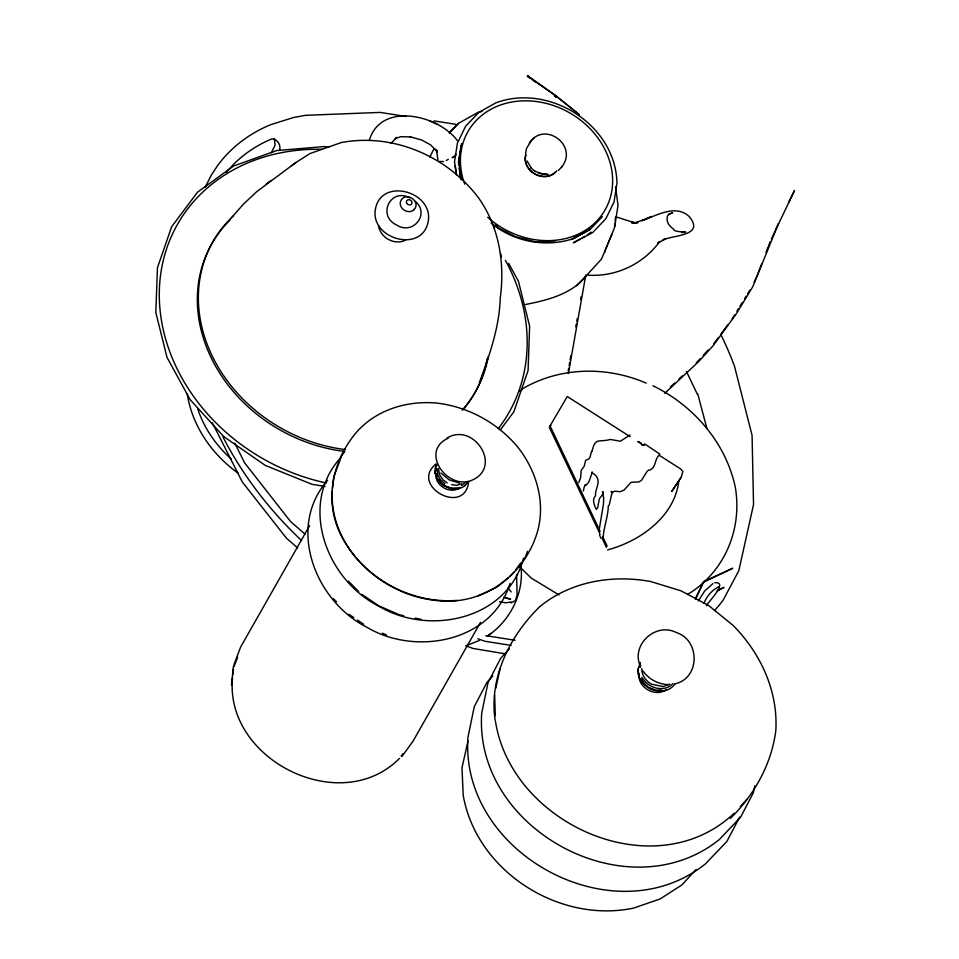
<?xml version="1.0" encoding="UTF-8"?>
<svg xmlns="http://www.w3.org/2000/svg" width="959" height="959" viewBox="0 0 959 959"><rect width="100%" height="100%" fill="white"/><g stroke="black" fill="none" stroke-linecap="round" stroke-linejoin="round"><path stroke-width="1.44" d="M615.39 217.573L615.246 221.073M640.061 663.508L639.785 667.512L640.912 665.282M279.608 150.036C281.131 144.833 277.271 138.959 271.757 138.911C254.183 146.271 238.108 157.684 226.228 172.668M231.455 685.122L233.445 666.205M232.534 677.869C224.31 759.732 340.517 817.895 399.459 758.413M232.833 674.98L233.445 669.214M332.234 491.248C329.524 547.421 380.783 594.208 434.343 600.25C482.701 607.335 526.887 574.405 538.467 527.953L538.658 526.982C544.76 498.584 535.278 469.119 517.488 446.738L517.201 446.426C497.301 422.847 468.819 407.227 438.215 403.259L437.748 403.164C409.469 400.335 379.716 408.438 359.481 429.057L358.726 429.728C332.365 458.606 322.668 502.276 342.279 537.531C364.288 578.457 410.896 604.11 457.263 600.37M332.533 488.359L333.744 476.827L340.757 458.21M468.627 481.598C465.259 516.805 408.69 485.817 436.153 463.856M615.031 223.195L614.383 227.978L601.521 259.05L587.711 274.154C573.05 293.778 548.452 299.999 525.64 304.483M599.003 530.723L603.427 504.278L603.691 498.117L602.408 491.871L603.139 491.655L602.552 494.664L599.363 498.752L597.697 507.719L596.306 509.337C594.304 505.357 591.679 499.483 595.515 495.803C594.868 488.479 601.593 482.053 595.599 475.268L591.655 472.319M603.103 537.579C603.858 526.779 608.066 516.745 608.306 505.896L609.181 505.165L612.034 492.854L614.611 491.164L620.197 491.715L624.069 490.073L631.022 482.281L638.826 481.945L641.559 480.267L646.714 471.948L648.74 469.886L649.878 470.09C656.471 467.129 654.422 458.917 659.205 455.261M461.111 145.492L458.462 162.215L458.858 165.068M461.591 143.538L458.882 161.28L461.411 179.753M525.508 153.955L526.479 148.453L531.202 140.985M579.68 239.259L573.362 242.807L592.65 232.558L605.776 218.832L614.048 201.989L616.949 183.133C615.918 125.161 549.387 82.87 495.863 102.853L478.889 112.359L465.702 126.12L457.419 143.035L454.53 161.819L456.232 174.394M614.695 226.827L618.028 205.19L615.546 186.921M568.399 373.554L585.829 274.789M438.191 478.925L437.999 480.087C444.317 488.251 456.484 492.435 465.247 485.482L467.56 482.377M580.603 299.568L581.046 296.81M575.772 326.947L576.251 324.082M435.973 469.61L435.17 473.123L437.688 479.8M568.184 371.121L568.663 368.316M569.143 365.511L569.622 362.706M570.102 359.901L570.821 355.693M639.09 673.326C636.788 686.824 654.877 697.708 665.93 689.833M576.743 321.229L577.246 318.556M495.803 688.19L500.071 668.699M754.853 785.757L753.306 792.877L740.648 817.128L719.262 839.604C627.546 912.932 473.446 829.127 481.73 713.028L488.047 682.544L500.694 658.294L509.505 648.656M583.312 490.984L584.211 486.932L585.673 484.918L584.942 485.134L586.608 484.667L588.838 481.933L592.386 472.104M369.275 140.529C380.519 101.175 438.599 114.996 457.359 140.625M638.538 675.208L637.927 669.31L640.372 662.549M681.262 477.15L671.827 491.26L681.262 477.15L682.844 471.456L680.554 468.891L659.013 455.129M678.792 480.831C674.872 516.41 640.264 541.188 607.622 549.891M467.968 741.151L461.986 767.775L463.209 795.335C476.527 871.263 558.917 923.745 633.575 908.113L660.128 898.943L681.885 884.953L695.91 869.609M413.964 209.697C421.624 201.977 406.34 191.105 401.102 200.227C396.93 207.779 408.666 215.643 414.228 209.338M479.332 382.641C489.438 355.417 499.399 327.403 500.238 298.045C504.973 263.377 499.267 227.379 478.865 198.333C447.649 156.281 393.07 132.702 341.152 142.591L310.033 153.536L295.923 162.491L256.676 191.716L243.406 204.195L231.395 217.813M766.001 252.445L767.955 247.218M233.984 664.671L240.577 647.157L309.625 525.604M234.092 666.445L237.604 657.131M510.056 583.3C492.339 641.943 415.762 656.328 367.105 627.39C315.319 601.425 286.142 527.414 327.618 480.315M523.506 558.162C507.755 619.454 429.236 636.332 379.069 606.316C326.108 579.871 297.758 503.966 341.308 456.952M525.005 557.982L527.522 551.281M578.792 482.521L580.579 477.786L581.238 470.282L584.175 466.338L585.649 460.296L588.502 459.169C591.451 457.203 590.013 452.24 592.374 450.694M757.119 275.748L761.59 264.169M606.052 248.645L607.299 245.432M604.661 252.205L605.632 249.712M703.391 582.197L732.76 568.255L703.714 581.622L695.838 598.8M607.838 244.113L609.468 240.134M205.166 187.317L211.412 174.946L217.513 165.715A160.333 135.974 29.6 0 1 270.786 124.646L293.394 117.549L305.477 115.332L380.136 112.407L406.376 116.53M611.902 234.464L609.804 239.33M768.447 245.912L770.209 241.812M771.384 239.079L778.444 223.663L752.791 286.705L736.524 313.449L713.148 345.684L698.296 361.939L664.779 393.31M436.585 465.019L435.53 467.393L435.17 473.123L435.53 467.393L436.824 465.163M592.159 451.078C595.203 436.789 599.243 442.722 610.188 439.438L620.425 441.236L629.895 434.99M754.11 282.294L756.519 277.067M776.203 228.841L794.531 190.517L788.718 202.073M703.81 603.547C706.627 596.378 712.034 589.941 719.07 586.596M429.836 157.12L433.768 149.136M695.143 598.884L703.714 581.622M630.111 436.669L567.272 396.535L550.058 425.868L600.094 531.274M739.617 817.08L726.958 841.343L705.5 863.819C613.784 937.159 459.697 853.342 467.968 737.255L474.261 706.711L486.908 682.436L492.782 676.023M480.519 622.379L412.933 741.343L401.965 756.459M659.924 454.182L644.688 443.921L643.969 445L641.763 444.952L641.056 443.142L638.766 441.679M697.433 394.425L686.392 371.385M732.28 318.724L734.594 314.972M736.908 311.219L738.442 308.726M739.988 306.221L742.29 302.469M744.604 298.728L746.15 296.223M747.684 293.73L749.998 289.978M698.356 600.957L704.625 591.08L712.861 583.647M271.409 152.757L275.053 145.145L274.322 138.372M340.577 457.191L344.772 451.413M514.036 572.139L510.14 576.263M515.702 569.85L520.701 562.957M401.126 756.124L402.792 753.822M390.781 143.526L396.798 137.353L395.312 138.564L400.85 136.681L410.788 136.921L410.008 136.777L421.6 139.978L430.591 144.881L436.777 151.102L435.602 149.424L437.04 152.373L436.525 150.239L437.963 160.045M713.892 343.61L718.279 337.688M720.904 334.128L727.905 324.645M500.442 429.764L513.808 411.891L528.073 370.558L529.632 326.192L518.459 281.335L508.654 263.401M561.459 167.274C579.068 146.104 544.724 119.983 529.248 143.023M706.447 605.728C707.898 602.168 729.152 581.454 714.695 582.724M700.346 358.618L696.246 362.79M703.247 355.405L708.09 350.047M734.198 813.232C654.673 888.298 511.758 824.404 495.515 721.576M740.252 806.603L747.325 798.883M730.314 818.423C753.714 795.55 770.892 765.354 775.507 732.724L775.747 731.453C778.492 691.727 760.763 653.367 733.155 625.472L708.677 605.525L681.01 590.828L650.837 581.574C612.597 574.405 571.264 581.334 540.456 606.076L539.473 606.951C509.673 636.201 488.694 678.001 495.204 720.629M456.352 154.459L453.08 157.624M449.423 132.774L458.426 123.387L477.918 112.443L482.101 111.364M449.291 132.929L458.426 123.387M532.353 139.798L534.199 137.856M602.312 216.722L589.953 229.609L571.66 239.366M591.068 232.078L587.28 235.003M576.587 285.758L585.721 276.204M558.378 170.474L561.734 166.998M550.142 425.712L550.838 425.484M670.365 387.052L674.68 383.013M678.996 378.961L682.233 375.928M519.73 391.332L523.027 388.503C560.308 366.758 606.975 366.122 646.198 383.121M507.91 578.097L496.75 587.244L477.858 596.03M461.423 485.626L466.446 481.682M460.188 487.376C450.754 495.192 434.595 485.59 435.77 473.59M490.948 633.372L487.232 636.141C510.428 620.893 524.777 592.254 520.737 564.479M453.547 156.617L452.085 157.66M266.206 184.044L271.193 180.412M291.416 165.775L295.923 162.491M405.621 240.146C394.772 245.708 380.1 237.688 378.589 225.665M446.247 160.525L448.309 159.326M571.36 239.498L586.98 230.735M574.057 238.383L590.121 229.369M582.209 237.832L584.75 236.417M464.24 486.033L464.743 485.158M574.129 237.7L590.145 228.757M479.488 640.396L466.074 645.743M510.835 602.995L515.283 600.706L517.117 594.94L516.565 574.549M446.966 438.083C473.806 421.528 503.355 467.417 471.432 480.411C446.918 490.169 419.467 451.114 448.153 438.227M687.531 594.077L690.144 592.902C725.495 569.874 742.314 528.481 735.289 487.172C725.747 442.519 693.549 405.621 652.995 385.746M669.778 684.151L663.22 686.572L651.461 684.187A17.406 14.757 29.6 0 1 641.823 668.543M674.273 683.983C700.142 679.104 700.669 640.109 676.143 632.472C655.692 622.043 630.89 644.7 640.228 665.846M461.782 483.672L456.808 485.314L451.629 484.655M668.555 214.049C678.912 211.016 666.181 214.049 667.272 217.273C666.121 222.176 669.778 226.624 673.59 229.201C673.35 233.073 694.04 231.251 681.837 232.605M578.864 488.383L579.596 488.179M611.758 491.428L611.027 491.643L612.25 492.47M574.285 238.288C546.414 248.081 513.808 241.932 491.176 223.099M555.513 242.148L535.458 241.836L515.582 236.729L497.074 227.223M549.903 426.743L549.303 427.33L600.01 533.911M511.303 602L505.489 602.815L499.591 601.773M443.561 161.556L439.414 161.46M451.425 488.395L458.294 487.987L458.822 488.634L451.425 488.395L443.058 485.41M588.203 275.185C616.277 276.923 643.393 263.977 659.84 241.38L657.634 243.31L665.87 238.635L663.041 239.846C673.542 235.015 705.536 235.938 689.041 216.386C675.196 203.859 656.507 215.727 641.943 220.666L644.796 219.455L634.438 222.884L637.987 222.608L631.777 222.968L635.409 222.812L632.077 222.164L634.798 222.92M547.409 174.358L543.094 174.286L534.702 171.122M548.32 174.538L538.934 173.279M655.141 690.012L661.099 690.324M668.567 684.594C658.461 684.474 648.74 679.224 642.95 670.964M434.067 120.894L455.933 124.334M328.721 147.254L324.394 146.571L276.719 150.563L233.552 166.027L197.482 192.208L171.637 226.78L157.456 267.657L155.814 312.466L166.986 357.323L190.11 399.615L223.615 436.465M325.053 486.393L312.107 484.343L265.211 465.367L223.699 436.537M485.877 635.673L515.079 640.264M511.123 645.395L484.894 641.271L477.846 638.742M505.489 653.858L473.051 648.464L466.062 645.91M459.277 483.06L449.112 479.824L440.864 473.003M403.751 615.69L399.471 614.779L379.105 606.004M415.151 618.111L420.857 619.31M503.835 597.193L510.596 599.291L505.165 597.565M634.798 222.872L615.654 216.746M649.327 687.939L653.978 689.593M445.372 486.093L450.79 488.143M409.901 197.89C390.469 187.197 376.719 215.883 396.762 225.077C413.113 235.674 430.747 213.437 414.756 200.958M429.081 120.594L436.932 123.963M382.269 633.156L386.345 634.906M558.929 594.904L531.262 578.085L519.79 566.949M637.651 441.488L643.933 445.503M361.915 594.412L377.882 605.177M348.932 614.311L353.835 617.62M357.515 620.101L363.641 624.249M443.334 484.798L445.288 486.189M554.278 95.744L556.628 97.422L554.734 95.996M447.182 482.868L443.262 480.075L439.51 474.621L438.491 468.531M533.312 80.52L535.685 82.234M444.209 485.23L440.708 482.641L439.186 480.255M647.96 686.62L644.808 684.282L640.948 679.212M534.762 171.122L531.046 168.053M645.407 684.642L643.441 682.988L641.463 679.068M305.094 534.163L290.493 521.468L244.629 462.885L234.739 443.058M297.638 547.925L286.429 538.155L242.303 481.993L212.323 422.739M444.892 483.768L440.649 479.872L437.807 475.089L437.004 468.555M348.345 581.118L358.63 591.511M333.492 598.74L336.573 601.856M529.74 77.943L527.738 75.809L555.669 95.66L579.284 114.66L555.669 95.66L527.246 75.941L528.349 77.259M641.955 677.426C646.846 685.877 657.203 690.696 666.709 687.723A18.689 15.847 29.6 0 0 672.727 683.671M507.898 587.855L511.159 591.919M531.322 168.233L527.114 161.004M439.114 480.123L440.625 482.305M602.66 536.668L607.155 546.091M601.94 537.951L606.424 547.373M435.194 472.943L436.908 476.671L436.537 473.854M600.754 538.191L599.495 534.571M697.756 393.849L706.903 428.553M493.429 224.981L494.209 228.086M500.466 253.236L501.425 257.084M458.582 161.951L458.977 164.804M459.361 167.645L460.907 179.057M459.241 167.909L460.788 179.321M455.321 166.003L456.508 174.754M637.927 669.31L638.61 675.472A20.427 17.322 29.6 0 0 655.608 690.672A20.427 17.322 29.6 0 0 675.112 683.551M494.64 695.227L495.323 715.714M464.719 184.116A78.95 66.686 29.8 0 1 537.076 101.63A78.95 66.686 29.8 0 1 607.982 204.063A78.95 66.686 29.8 0 1 487.711 217.309M556.723 170.774A17.598 14.864 29.8 0 1 535.506 174.406A17.598 14.864 29.8 0 1 525.7 154.831M555.717 171.649A17.346 14.649 29.8 0 1 534.942 173.855A17.346 14.649 29.8 0 1 525.94 154.926M497.745 226.372A77.751 65.68 29.8 0 1 495.359 224.742M661.95 690.408A18.689 15.847 29.6 0 1 659.289 690.54M653.942 689.725A18.689 15.847 29.6 0 1 650.058 688.178M231.335 459.121A112.263 95.205 29.6 0 1 197.662 408.702M238.276 473.29A118.245 100.287 29.6 0 1 187.257 393.957M345.54 449.603A151.174 128.206 29.6 0 1 211.975 355.489A151.174 128.206 29.6 0 1 233.517 215.787M488.251 356.772A151.174 128.206 29.6 0 1 462.19 410.104M344.509 451.413A151.174 128.206 29.6 0 1 211.639 358.75A151.174 128.206 29.6 0 1 230.364 219.635M487.22 358.582A151.174 128.206 29.6 0 1 463.089 409.697M326.42 483.012A190.589 161.627 29.6 0 1 159.302 296.595A190.589 161.627 29.6 0 1 322.08 149.328M505.393 260.333A190.589 161.627 29.6 0 1 498.201 428.721M301.641 540.6A357.491 303.164 29.6 0 1 222.932 436.92M714.443 610.595A160.333 135.974 29.6 0 0 723.302 599.89L738.826 570.653L753.534 504.554L752.072 435.338L734.486 366.194A357.491 303.164 29.6 0 0 721.216 335.302M375.46 208.906C369.647 238.983 422.08 253.811 428.158 221.745C433.971 191.656 381.538 176.84 375.46 208.906M723.769 587.423L717.32 590.852L723.769 587.423M651.569 216.542L645.191 219.203L651.569 216.542M406.544 202.888A2.937 2.493 29.6 0 0 411.387 204.243A2.937 2.493 29.6 0 0 409.649 199.832A2.937 2.493 29.6 0 0 406.544 202.888"/></g></svg>
